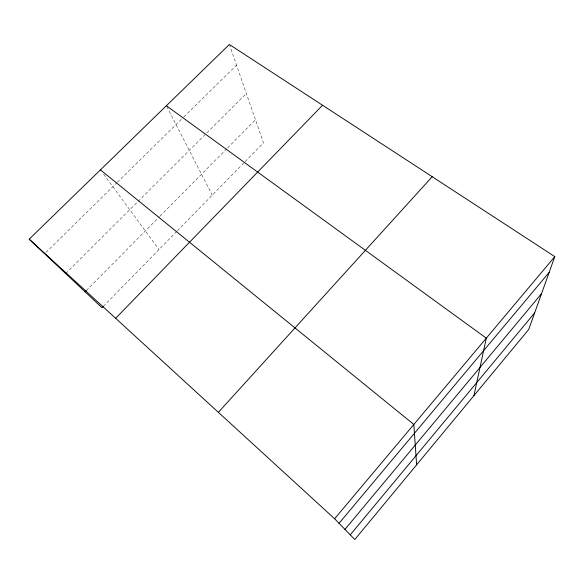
<?xml version="1.0" encoding="UTF-8"?>
<svg xmlns="http://www.w3.org/2000/svg" width="584" height="584" viewBox="0 0 584 584"><rect width="100%" height="100%" fill="white"/><g stroke="black" fill="none" stroke-linecap="round" stroke-linejoin="round"><path stroke-width="0.44" stroke-dasharray="2.92 2.19" d="M103.266 306.447L176.755 231.41M177.39 230.76L244.506 162.228M245.141 161.585L263.486 142.846L229.651 45.348M86.359 290.503L159.388 216.766M160.023 216.124L226.899 148.606M227.534 147.964L255.478 119.757M65.685 273.538L246.353 93.477M45.939 252.434L116.691 182.909M117.333 182.274L183.186 117.559M183.836 116.917L236.52 65.145M103.667 174.266L159.016 249.521M166.776 106.529L212.24 195.18"/><path stroke-width="0.88" d="M473.923 395.653L486.304 338.165L166.374 105.748M554.8 256.624L528.71 329.486L354.787 539.514L334.625 518.753L29.2 239.17L229.351 44.486L554.8 256.624L334.625 518.753M350.254 534.849L534.659 312.878M344.947 529.389L541.558 293.613M339.048 523.315L549.15 272.392M218.379 412.341L432.204 176.711M115.647 318.302L322.572 105.251M103.266 306.447L102.003 307.739L29.2 239.17M85.074 291.796L86.359 290.503M100.441 169.878L413.83 424.451L416.626 464.842"/></g></svg>
